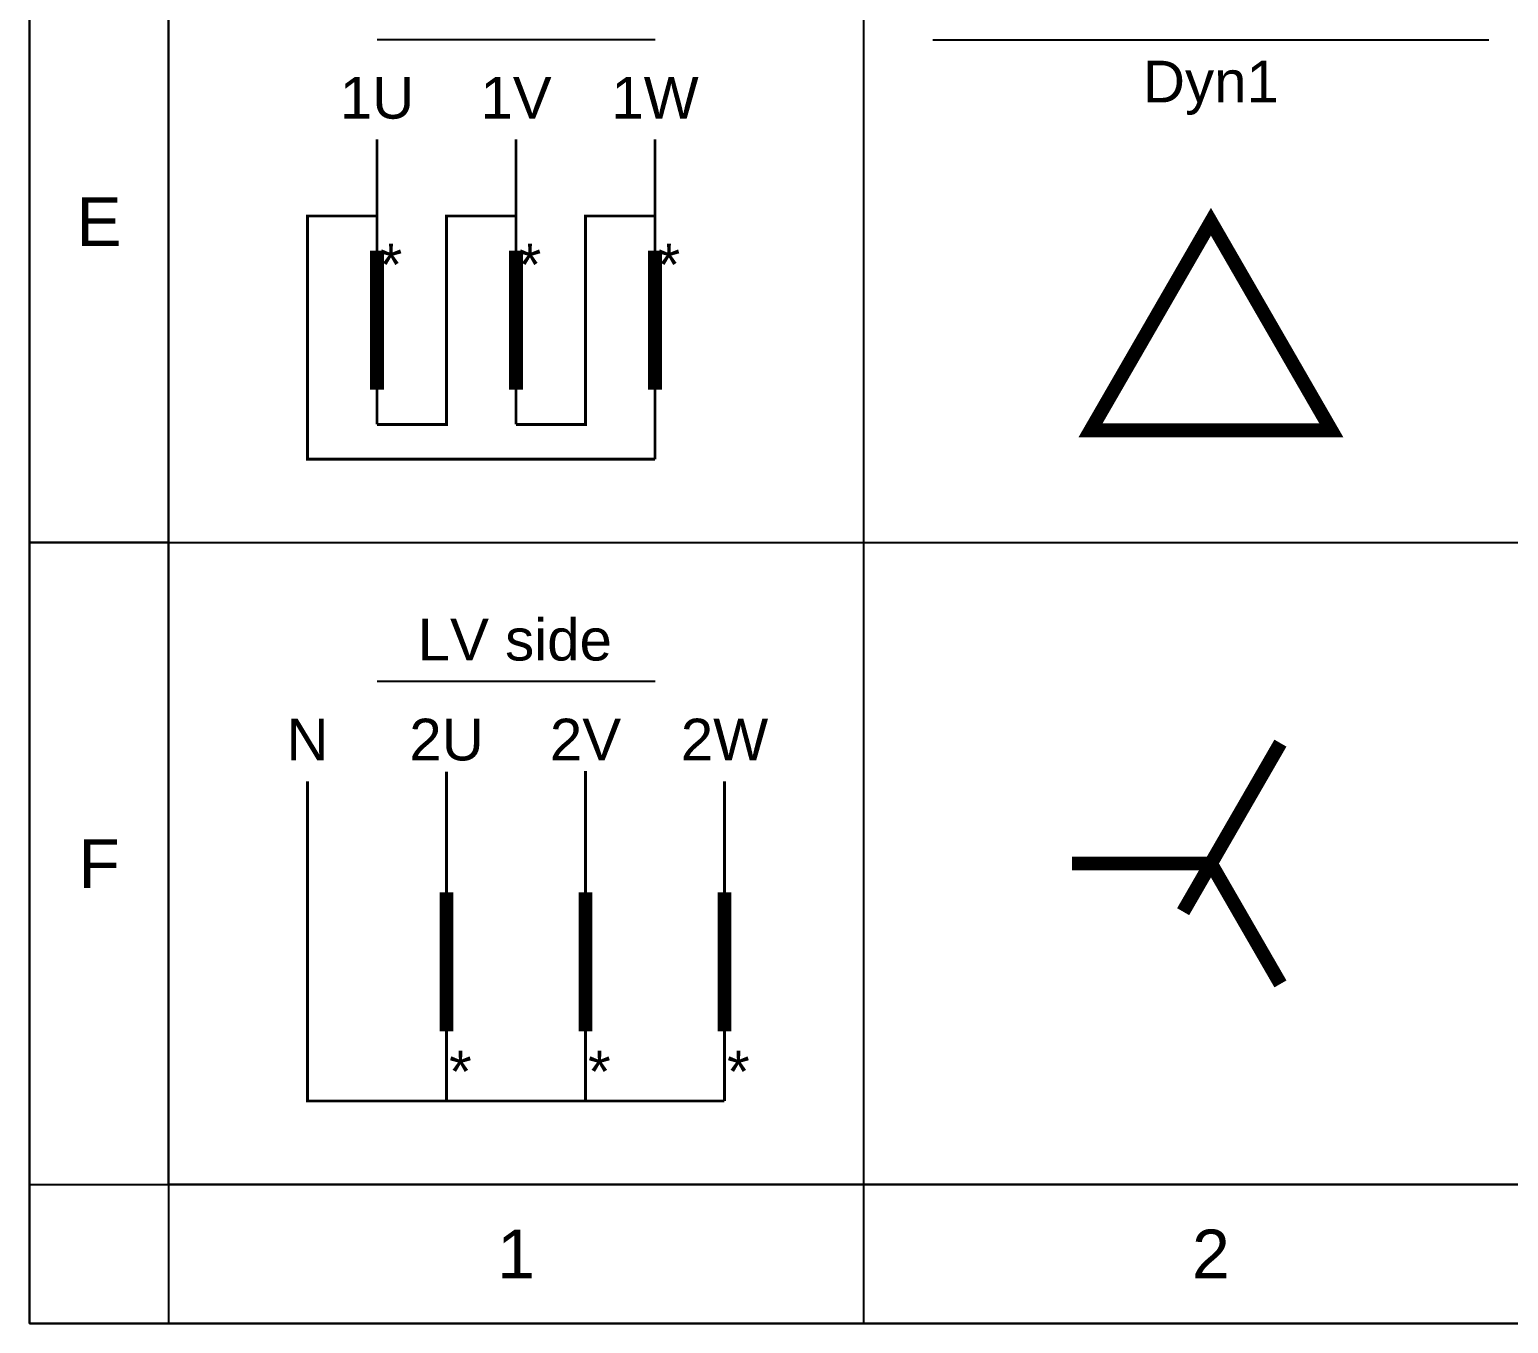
# Model space of a CAD drawing. Header units: millimetres. Extents: x 30710 to 48779, y -19256 to -8564.
# Drawn here: x 30710 to 34541, y -19256 to -15906 of the extents above; entities that cross this region are included whole.
import ezdxf
from ezdxf.enums import TextEntityAlignment as Align

# ---------------------------------------------------------------- set-up
doc = ezdxf.new("R2010")
doc.units = ezdxf.units.MM
doc.header["$LTSCALE"] = 10
doc.layers.get('Defpoints').update_dxf_attribs({"lineweight": 25})
doc.layers.add('1', color=4, linetype='Continuous', lineweight=30)
doc.layers.add('2', color=3, linetype='Continuous', lineweight=25)
doc.styles.get("Standard").update_dxf_attribs({"font": ''})
doc.styles.get('Standard').set_extended_font_data('arial')

msp = doc.modelspace()

# ---------------------------------------------------------------- linework, layer by layer
at = {"layer": '1'}
msp.add_lwpolyline([(30710.22, -8564.163), (45830.22, -8564.163), (45830.22, -19256.163), (30710.22, -19256.163)], close=True, dxfattribs=at)
at = {"layer": '2'}
for p, q in [((32330.22, -15932.161), (31610.22, -15932.161)), ((33050.22, -15932.161), (34490.22, -15932.161)), ((31070.22, -17234.163), (30710.22, -17234.163)), ((32330.22, -17594.162), (31610.22, -17594.162)), ((32870.22, -18896.163), (32870.22, -19256.163))]:
    msp.add_line(p, q, dxfattribs=at)
msp.add_lwpolyline([(31070.22, -8924.163), (45470.22, -8924.163), (45470.22, -18896.163), (31070.22, -18896.163)], close=True, dxfattribs=at)
at = {"layer": '2', "color": 3}
for points in [[(31610.22, -16190.162, 7.2, 7.2, 0), (31610.22, -16478.162, 7.2, 7.2, 0)], [(31970.22, -16190.162, 7.2, 7.2, 0), (31970.22, -16478.162, 7.2, 7.2, 0)], [(32330.22, -16190.162, 7.2, 7.2, 0), (32330.22, -16478.162, 7.2, 7.2, 0)], [(31610.22, -16388.162, 7.2, 7.2, 0), (31430.22, -16388.162, 7.2, 7.2, 0), (31430.22, -17018.162, 7.2, 7.2, 0), (32330.22, -17018.162, 7.2, 7.2, 0)], [(31970.22, -16388.162, 7.2, 7.2, 0), (31790.22, -16388.162, 7.2, 7.2, 0), (31790.22, -16928.162, 7.2, 7.2, 0), (31610.22, -16928.162, 7.2, 7.2, 0)], [(32330.22, -16388.162, 7.2, 7.2, 0), (32150.22, -16388.162, 7.2, 7.2, 0), (32150.22, -16928.162, 7.2, 7.2, 0), (31970.22, -16928.162, 7.2, 7.2, 0)], [(31610.22, -16838.162, 36, 36, 0), (31610.22, -16478.162, 36, 36, 0)], [(31970.22, -16838.162, 36, 36, 0), (31970.22, -16478.162, 36, 36, 0)], [(32330.22, -16838.162, 36, 36, 0), (32330.22, -16478.162, 36, 36, 0)], [(31610.22, -16928.162, 7.2, 7.2, 0), (31610.22, -16838.162, 7.2, 7.2, 0)], [(31970.22, -16928.162, 7.2, 7.2, 0), (31970.22, -16838.162, 7.2, 7.2, 0)], [(32330.22, -17018.162, 7.2, 7.2, 0), (32330.22, -16838.162, 7.2, 7.2, 0)], [(32510.22, -18680.163, 7.2, 7.2, 0), (31430.22, -18680.163, 7.2, 7.2, 0), (31430.22, -17852.163, 7.2, 7.2, 0)], [(31790.22, -18680.163, 7.2, 7.2, 0), (31790.22, -17826.88, 7.2, 7.2, 0)], [(31790.22, -17852.163, 7.2, 7.2, 0), (31790.22, -18140.163, 7.2, 7.2, 0)], [(32150.22, -18680.163, 7.2, 7.2, 0), (32150.22, -17825.498, 7.2, 7.2, 0)], [(32150.22, -17852.163, 7.2, 7.2, 0), (32150.22, -18140.163, 7.2, 7.2, 0)], [(32510.22, -17852.163, 7.2, 7.2, 0), (32510.22, -18140.163, 7.2, 7.2, 0)], [(31790.22, -18500.163, 36, 36, 0), (31790.22, -18140.163, 36, 36, 0)], [(32150.22, -18500.163, 36, 36, 0), (32150.22, -18140.163, 36, 36, 0)], [(32510.22, -18500.163, 36, 36, 0), (32510.22, -18140.163, 36, 36, 0)], [(32510.22, -18680.163, 7.2, 7.2, 0), (32510.22, -18500.163, 7.2, 7.2, 0)]]:
    msp.add_lwpolyline(points, format="xyseb", dxfattribs=at)
at = {"layer": '2'}
for points in [[(33458.45, -16943.162, 36, 36, 0), (33770.22, -16403.162, 36, 36, 0), (34081.989, -16943.162, 36, 36, 0), (33458.45, -16943.162, 36, 36, 0)], [(33950.22, -17753.394, 36, 36, 0), (33698.22, -18189.87, 36, 36, 0)], [(33770.22, -18065.163, 36, 36, 0), (33410.22, -18065.163, 36, 36, 0)], [(33770.22, -18065.163, 36, 36, 0), (33950.22, -18376.932, 36, 36, 0)]]:
    msp.add_lwpolyline(points, format="xyseb", dxfattribs=at)
at = {"layer": 'Defpoints'}
for p, q in [((31070.22, -8564.163), (31070.22, -19256.163)), ((32870.22, -8564.163), (32870.22, -19256.163)), ((30710.22, -17234.162), (45830.22, -17234.162)), ((30710.22, -18896.163), (45830.22, -18896.163))]:
    msp.add_line(p, q, dxfattribs=at)

# ---------------------------------------------------------------- texts
at = {"layer": '2', "color": 3, "lineweight": 18}
for s, p in [('Dyn1', (33770.22, -16040.161)), ('1U', (31610.22, -16082.162)), ('1V', (31970.22, -16082.162)), ('1W', (32330.22, -16082.162)), ('*', (31646.22, -16514.162)), ('*', (32006.22, -16514.162)), ('*', (32366.22, -16514.162)), ('N', (31430.22, -17744.163)), ('2U', (31790.22, -17744.163)), ('2V', (32150.22, -17744.163)), ('2W', (32510.22, -17744.163)), ('*', (31826.22, -18603.836)), ('*', (32186.22, -18603.836)), ('*', (32546.22, -18603.836))]:
    msp.add_text(s, height=108, dxfattribs=at).set_placement(p, align=Align.MIDDLE_CENTER)
at = {"layer": '2'}
for s, p in [('E', (30890.22, -16403.163)), ('F', (30890.22, -18065.163)), ('1', (31970.22, -19076.163)), ('2', (33770.22, -19076.163))]:
    msp.add_text(s, height=126, dxfattribs=at).set_placement(p, align=Align.MIDDLE_CENTER)
at = {"layer": '2', "color": 3, "lineweight": 18, "insert": (31967.091, -17486.162), "char_height": 108, "width": 728.87652, "attachment_point": 5}
msp.add_mtext('LV side', dxfattribs=at)

doc.saveas('drawing.dxf')
